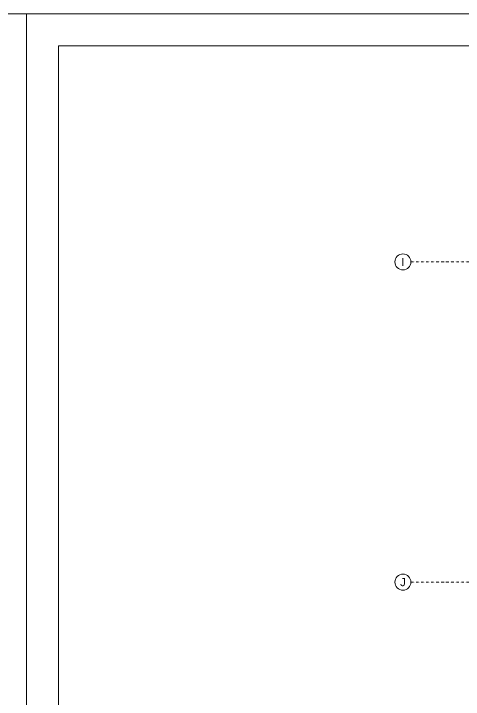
# Model space of a CAD drawing. Extents: x -2050 to 29725, y -1777 to 6820.
# Drawn here: x 17803 to 18926, y 2492 to 4205 of the extents above; entities that cross this region are included whole.
import ezdxf
from ezdxf.enums import TextEntityAlignment as Align

# ---------------------------------------------------------------- set-up
doc = ezdxf.new("R2010")
doc.units = 0
doc.header["$LTSCALE"] = 25
doc.header["$MEASUREMENT"] = 0
doc.linetypes.add('DASHDOT2', pattern=[0.5, 0.25, -0.125, 0, -0.125])
doc.layers.get('0').update_dxf_attribs({"color": 9, "lineweight": 9})
doc.layers.add('24', color=9, linetype='DASHDOT2', lineweight=9)
doc.layers.add('40A', color=9, linetype='Continuous', lineweight=9)
doc.styles.add('Arial', font='arial.ttf', dxfattribs={"height": 2.5})

# ---------------------------------------------------------------- blocks, each defined once
blk = doc.blocks.new('0_aks')
at = {"linetype": 'Continuous'}
blk.add_circle((0, 0), 2, dxfattribs=at)
at = {"style": 'Arial'}
blk.add_attdef('AKS', text='', height=2, dxfattribs=at).set_placement((0, 0), align=Align.MIDDLE_CENTER)
blk = doc.blocks.new('P-AKS_AUDI')
at = {"layer": '24'}
for points in [[(-3762.1, 800), (-3500, 800)], [(-3762.1, 0), (-3500, 0)]]:
    blk.add_lwpolyline(points, dxfattribs=at)
at = {"layer": '24', "xscale": 10, "yscale": 10, "zscale": 10}
for p, values in [((-3782.1, 800), {'AKS': 'I'}), ((-3782.1, 0), {'AKS': 'J'})]:
    blk.add_blockref('0_aks', p, dxfattribs=at).add_auto_attribs(values)
blk = doc.blocks.new('ÇATI KATI PLANI')
at = {"layer": '24'}
blk.add_blockref('P-AKS_AUDI', (22557.5, 2785), dxfattribs=at)

msp = doc.modelspace()

# ---------------------------------------------------------------- linework, layer by layer
at = {"layer": '40A'}
for points in [[(17835, 4205), (11890, 4205), (11890, 0), (17835, 0)], [(23780, 4205), (17835, 4205), (17835, 0), (23780, 0)], [(23240.06, 80), (17915, 80), (17915, 4125), (23240.06, 4125)]]:
    msp.add_lwpolyline(points, close=True, dxfattribs=at)

# ---------------------------------------------------------------- block references
msp.add_blockref('ÇATI KATI PLANI', (0, 0))

doc.saveas('drawing.dxf')
